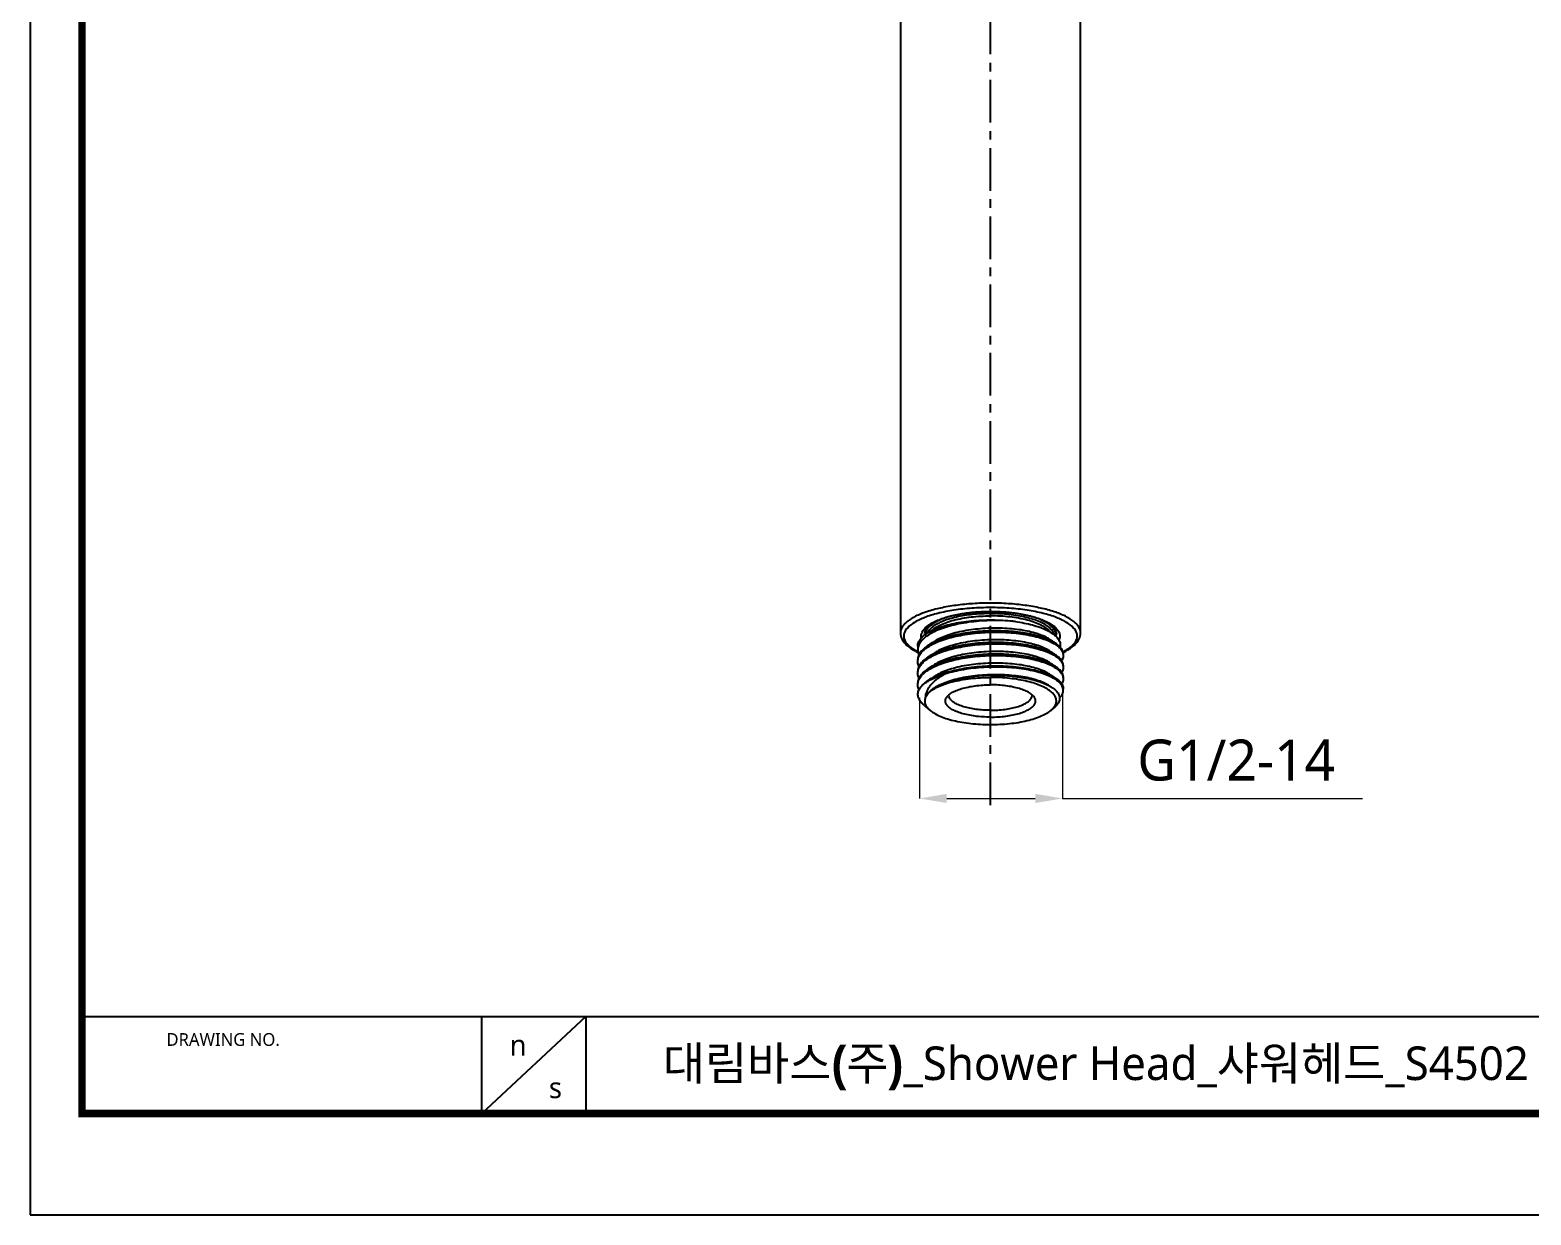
# Model space of a CAD drawing. Extents: x 0 to 1239, y 0 to 509.
# Drawn here: x 0 to 219.9, y 0 to 173.6 of the extents above; entities that cross this region are included whole.
import ezdxf

# ---------------------------------------------------------------- set-up
doc = ezdxf.new("R2010")
doc.units = 0
doc.header["$LTSCALE"] = 10
doc.header["$MEASUREMENT"] = 0
doc.header["$PDMODE"] = 3
doc.header["$PDSIZE"] = -10
doc.linetypes.add('CENTER', pattern=[2, 1.25, -0.25, 0.25, -0.25])
doc.layers.get('0').update_dxf_attribs({"linetype": 'CONTINUOUS'})
doc.layers.get('DEFPOINTS').update_dxf_attribs({"linetype": 'CONTINUOUS'})
doc.layers.add('CAXA3', color=7, linetype='CONTINUOUS', lineweight=25)
doc.styles.add('Daelim Dimension', font='')
doc.styles.get('Daelim Dimension').set_extended_font_data('NanumGothic')
doc.dimstyles.new('DEFAULT', dxfattribs={"dimscale": 2, "dimtxt": 2, "dimasz": 2, "dimexe": 0, "dimexo": 2, "dimgap": 1, "dimtad": 1, "dimdec": 1, "dimzin": 9, "dimdsep": 46, "dimtxsty": 'Daelim Dimension', "dimcen": 0.5, "dimclrd": 252, "dimclre": 252, "dimclrt": 3, "dimadec": 1, "dimazin": 0, "dimtfac": 1, "dimtdec": 1, "dimtix": 1, "dimtmove": 0, "dimatfit": 3, "dimfxl": 1, "dimtolj": 1, "dimtzin": 1, "dimlwd": 9, "dimlwe": 9, "dimarcsym": 0})

# ---------------------------------------------------------------- blocks, each defined once
blk = doc.blocks.new('*D4')
at = {"color": 5, "linetype": 'ByBlock', "lineweight": 9, "ltscale": 0.5, "transparency": 16777216}
for p, q in [((130.28, 75.78), (130.28, 61.03)), ((151.26, 76.89), (151.26, 61.03)), ((134.28, 61.03), (147.26, 61.03)), ((151.26, 61.03), (195.21, 61.03))]:
    blk.add_line(p, q, dxfattribs=at)
at = {"color": 5, "ltscale": 0.5, "transparency": 16777216}
for points in [[(134.28, 61.7), (134.28, 60.37), (130.28, 61.03)], [(147.26, 61.7), (147.26, 60.37), (151.26, 61.03)]]:
    blk.add_solid(points, dxfattribs=at)
at = {"layer": 'DEFPOINTS', "color": 0, "ltscale": 0.5, "transparency": 16777216}
for p in [(130.28, 79.78), (151.26, 80.89), (151.26, 61.03)]:
    blk.add_point(p, dxfattribs=at)
at = {"color": 2, "ltscale": 0.5, "transparency": 16777216, "insert": (176.69, 66.62), "char_height": 6, "attachment_point": 5, "style": 'Daelim Dimension'}
blk.add_mtext('\\A1;G1/2-14', dxfattribs=at)

msp = doc.modelspace()

# ---------------------------------------------------------------- linework, layer by layer
at = {"color": 1, "linetype": 'CENTER', "ltscale": 0.5}
msp.add_line((140.7, 60.07), (140.7, 314.5), dxfattribs=at)
at = {"color": 5}
msp.add_line((7.62, 29.1), (389.23, 29.1), dxfattribs=at)
at = {"color": 5, "ltscale": 40}
for p, q in [((66.12, 29.1), (66.12, 14.82)), ((66.12, 29.1), (66.12, 14.82)), ((81.4, 29.1), (66.12, 14.82)), ((81.4, 29.1), (66.12, 14.82)), ((81.4, 29.1), (81.4, 14.82)), ((81.4, 29.1), (81.4, 14.82))]:
    msp.add_line(p, q, dxfattribs=at)
at = {"ltscale": 0.5}
msp.add_lwpolyline([(0, 0), (473.93, 0), (473.93, 347.26), (0, 347.26)], close=True, dxfattribs=at)
at = {"color": 5, "linetype": 'ByBlock', "lineweight": 200, "const_width": 1.09}
msp.add_lwpolyline([(7.62, 14.87), (466.26, 14.87), (466.26, 339.19), (7.62, 339.19)], close=True, dxfattribs=at)
at = {"layer": 'CAXA3', "color": 7, "linetype": 'Continuous', "lineweight": 25}
for p, q in [((127.5, 203.06), (127.5, 85.28)), ((153.9, 85.28), (153.9, 203.06)), ((131.16, 85.07), (131.16, 85.65)), ((150.24, 85.04), (150.24, 85.65)), ((130.04, 83.37), (130.04, 82.85)), ((130.94, 74.72), (131.79, 73.99)), ((150.11, 74.42), (149.61, 73.99))]:
    msp.add_line(p, q, dxfattribs=at)
for points, knots in [([(140.7, 89.66), (139.84, 89.66), (138.15, 89.6), (135.7, 89.36), (133.44, 88.97), (131.45, 88.45), (129.81, 87.81), (128.71, 87.16), (128.07, 86.59), (127.75, 86.17), (127.55, 85.74), (127.5, 85.44), (127.5, 85.29)], [0, 0, 0, 0, 2.578124, 5.068589, 7.387219, 9.461683, 11.2322, 12.668197, 13.26258, 13.784148, 14.249147, 14.682149, 14.682149, 14.682149, 14.682149]), ([(140.7, 89), (139.78, 89), (137.99, 88.94), (135.41, 88.66), (133.1, 88.21), (131.17, 87.63), (129.66, 86.94), (128.6, 86.18), (127.99, 85.31), (127.99, 84.33), (128.6, 83.46), (129.32, 82.95), (129.8, 82.67), (129.91, 82.61)], [0, 0, 0, 0, 2.758157, 5.396986, 7.780987, 9.818631, 11.469948, 12.741508, 13.704497, 14.538351, 15.501553, 16.773441, 17.162154, 17.162154, 17.162154, 17.162154]), ([(130.8, 85.6), (130.99, 85.9), (131.61, 86.48), (132.84, 87.14), (134.44, 87.7), (136.35, 88.11), (138.47, 88.37), (139.95, 88.43), (140.7, 88.43)], [0, 0, 0, 0, 1.075961, 2.470632, 4.180611, 6.157784, 8.328566, 10.589338, 10.589338, 10.589338, 10.589338]), ([(140.7, 88.4), (139.96, 88.4), (138.51, 88.34), (136.43, 88.09), (134.59, 87.68), (133.08, 87.16), (131.97, 86.57), (131.27, 85.96), (131.05, 85.47), (131.05, 85.27)], [0, 0, 0, 0, 2.231778, 4.355643, 6.269675, 7.88546, 9.141271, 10.033473, 10.646719, 10.646719, 10.646719, 10.646719]), ([(140.7, 88.12), (140.38, 88.12), (139.7, 88.11), (138.63, 88.05), (137.47, 87.93), (136.3, 87.74), (135.16, 87.49), (134.13, 87.17), (133.23, 86.81), (132.49, 86.4), (131.92, 85.95), (131.6, 85.56), (131.49, 85.33), (131.47, 85.28)], [0, 0, 0, 0, 0.963153, 2.036757, 3.225579, 4.438528, 5.613242, 6.706031, 7.680893, 8.527317, 9.245692, 9.845867, 10.008271, 10.008271, 10.008271, 10.008271]), ([(153.9, 85.29), (153.9, 85.44), (153.85, 85.74), (153.65, 86.17), (153.33, 86.59), (152.69, 87.16), (151.59, 87.81), (149.95, 88.45), (147.96, 88.97), (145.7, 89.36), (143.25, 89.6), (141.56, 89.66), (140.7, 89.66)], [0, 0, 0, 0, 0.433002, 0.898001, 1.419569, 2.013952, 3.449949, 5.220466, 7.29493, 9.61356, 12.104025, 14.682149, 14.682149, 14.682149, 14.682149]), ([(151.31, 82.52), (151.48, 82.61), (152.03, 82.91), (152.79, 83.46), (153.41, 84.33), (153.41, 85.31), (152.79, 86.18), (151.74, 86.94), (150.23, 87.63), (148.29, 88.21), (145.98, 88.66), (143.41, 88.94), (141.62, 89), (140.7, 89)], [0, 0, 0, 0, 0.591158, 1.862687, 2.825653, 3.659486, 4.622664, 5.894521, 7.546161, 9.58415, 11.968423, 14.606524, 17.362969, 17.362969, 17.362969, 17.362969]), ([(140.7, 88.43), (141.45, 88.43), (142.92, 88.37), (145.03, 88.12), (146.94, 87.7), (148.55, 87.15), (149.78, 86.48), (150.4, 85.91), (150.6, 85.61)], [0, 0, 0, 0, 2.246938, 4.411098, 6.390729, 8.103029, 9.50094, 10.579646, 10.579646, 10.579646, 10.579646]), ([(150.35, 85.27), (150.35, 85.47), (150.13, 85.97), (149.42, 86.57), (148.31, 87.17), (146.8, 87.68), (144.96, 88.09), (142.89, 88.34), (141.44, 88.4), (140.7, 88.4)], [0, 0, 0, 0, 0.624502, 1.516676, 2.770402, 4.383401, 6.295009, 8.417301, 10.648586, 10.648586, 10.648586, 10.648586]), ([(150.02, 85.02), (150.01, 85.05), (149.96, 85.25), (149.76, 85.64), (149.31, 86.11), (148.68, 86.54), (147.88, 86.94), (146.93, 87.29), (145.85, 87.58), (144.66, 87.82), (143.39, 88), (142.06, 88.1), (141.16, 88.12), (140.7, 88.12)], [0, 0, 0, 0, 0.094784, 0.636617, 1.27411, 2.037033, 2.926592, 3.94022, 5.065938, 6.28534, 7.577877, 8.9207, 10.289158, 10.289158, 10.289158, 10.289158]), ([(144.35, 86.96), (143.85, 87.01), (142.84, 87.09), (141.32, 87.12), (139.78, 87.07), (138.25, 86.95), (136.78, 86.74), (135.4, 86.47), (134.12, 86.12), (132.98, 85.71), (132, 85.25), (131.19, 84.74), (130.58, 84.19), (130.18, 83.6), (130.05, 83.13), (130.04, 82.89), (130.04, 82.85)], [0, 0, 0, 0, 1.495115, 3.032037, 4.582704, 6.11849, 7.611351, 9.034824, 10.364825, 11.580773, 12.666994, 13.614757, 14.425665, 15.117237, 15.73004, 15.849368, 15.849368, 15.849368, 15.849368]), ([(133.38, 87.24), (133.26, 87.19), (132.89, 87.02), (132.31, 86.7), (131.72, 86.24), (131.32, 85.75), (131.17, 85.34), (131.16, 85.12), (131.16, 85.07)], [0, 0, 0, 0, 0.378292, 1.244469, 1.979608, 2.593788, 3.124468, 3.261255, 3.261255, 3.261255, 3.261255]), ([(131.17, 85.09), (131.42, 85.27), (132, 85.6), (132.98, 86.03), (134.12, 86.39), (135.4, 86.7), (136.79, 86.94), (138.26, 87.1), (139.78, 87.19), (141.32, 87.2), (142.84, 87.13), (143.85, 87.03), (144.35, 86.96)], [0, 0, 0, 0, 0.926464, 1.995758, 3.198341, 4.517941, 5.93357, 7.420889, 8.953272, 10.502578, 12.040129, 13.538005, 13.538005, 13.538005, 13.538005]), ([(132.13, 85.65), (132.26, 85.77), (132.63, 86.07), (133.34, 86.47), (134.27, 86.86), (135.36, 87.18), (136.58, 87.45), (137.89, 87.64), (139.28, 87.76), (140.22, 87.78), (140.7, 87.78)], [0, 0, 0, 0, 0.552906, 1.421134, 2.431392, 3.572074, 4.824254, 6.163997, 7.563927, 8.994484, 8.994484, 8.994484, 8.994484]), ([(149.33, 84.36), (149.24, 84.42), (148.88, 84.64), (148.18, 84.96), (147.2, 85.29), (146.07, 85.57), (144.82, 85.78), (143.48, 85.92), (142.08, 85.99), (140.65, 85.99), (139.22, 85.9), (137.82, 85.75), (136.48, 85.52), (135.24, 85.22), (134.12, 84.86), (133.19, 84.46), (132.64, 84.16), (132.42, 84.01)], [0, 0, 0, 0, 0.346503, 1.250978, 2.293636, 3.460817, 4.733366, 6.088274, 7.499861, 8.94077, 10.382872, 11.798147, 13.159584, 14.442124, 15.623719, 16.686647, 17.495653, 17.495653, 17.495653, 17.495653]), ([(149.52, 85.36), (149.48, 85.42), (149.28, 85.66), (148.82, 86.04), (148.06, 86.47), (147.13, 86.86), (146.04, 87.18), (144.82, 87.45), (143.51, 87.64), (142.12, 87.76), (141.18, 87.78), (140.7, 87.78)], [0, 0, 0, 0, 0.208928, 0.934843, 1.803144, 2.813486, 3.954262, 5.206547, 6.546402, 7.946448, 9.377124, 9.377124, 9.377124, 9.377124]), ([(144.35, 86.96), (144.78, 86.9), (145.62, 86.75), (146.81, 86.47), (147.89, 86.14), (148.82, 85.76), (149.55, 85.36), (149.94, 85.08), (150.09, 84.96)], [0, 0, 0, 0, 1.315482, 2.548964, 3.679227, 4.690279, 5.578742, 6.144811, 6.144811, 6.144811, 6.144811]), ([(150.24, 85.04), (150.24, 85.16), (150.2, 85.46), (149.96, 85.93), (149.49, 86.4), (148.85, 86.85), (148.35, 87.09), (148.08, 87.21)], [0, 0, 0, 0, 0.341745, 0.896123, 1.548375, 2.328963, 3.225669, 3.225669, 3.225669, 3.225669]), ([(127.5, 85.28), (127.51, 84.99), (127.68, 84.28), (128.48, 83.35), (129.31, 82.83), (129.82, 82.57), (129.89, 82.53)], [0, 0, 0, 0, 0.89048, 2.113289, 3.593496, 3.829531, 3.829531, 3.829531, 3.829531]), ([(130.04, 83.37), (130.04, 83.41), (130.05, 83.64), (130.18, 84.08), (130.58, 84.61), (130.94, 84.92), (131.14, 85.06)], [0, 0, 0, 0, 0.111638, 0.687841, 1.348459, 2.095854, 2.095854, 2.095854, 2.095854]), ([(130.05, 81.33), (130.07, 81.47), (130.15, 81.82), (130.47, 82.35), (131.02, 82.9), (131.77, 83.41), (132.69, 83.88), (133.77, 84.3), (134.98, 84.66), (136.3, 84.95), (137.72, 85.18), (139.19, 85.33), (140.19, 85.38), (140.7, 85.39)], [0, 0, 0, 0, 0.40951, 1.064519, 1.828402, 2.730855, 3.770189, 4.927966, 6.194093, 7.562125, 9.001083, 10.49342, 12.008939, 12.008939, 12.008939, 12.008939]), ([(130.05, 79.63), (130.07, 79.76), (130.15, 80.1), (130.47, 80.63), (131.02, 81.19), (131.76, 81.7), (132.68, 82.17), (133.76, 82.59), (134.98, 82.95), (136.3, 83.24), (137.72, 83.47), (139.19, 83.62), (140.19, 83.67), (140.7, 83.68)], [0, 0, 0, 0, 0.403499, 1.056822, 1.819629, 2.722553, 3.764755, 4.928157, 6.194348, 7.562324, 9.001213, 10.493475, 12.008915, 12.008915, 12.008915, 12.008915]), ([(130.57, 84.57), (130.55, 84.64), (130.52, 85), (130.65, 85.36), (130.8, 85.6)], [0, 0, 0, 0, 0.22043, 1.0779, 1.0779, 1.0779, 1.0779]), ([(140.7, 85.58), (140.19, 85.57), (139.19, 85.52), (137.72, 85.36), (136.31, 85.14), (134.98, 84.85), (133.77, 84.49), (132.69, 84.07), (131.96, 83.7), (131.6, 83.47), (131.52, 83.42)], [0, 0, 0, 0, 1.514598, 3.006041, 4.444151, 5.811418, 7.077062, 8.231536, 9.26822, 9.527401, 9.527401, 9.527401, 9.527401]), ([(132.42, 84.01), (132.33, 83.95), (132.13, 83.82), (131.83, 83.62), (131.62, 83.49), (131.52, 83.42)], [0, 0, 0, 0, 0.322315, 0.711212, 1.065721, 1.065721, 1.065721, 1.065721]), ([(140.7, 83.87), (140.19, 83.86), (139.19, 83.81), (137.72, 83.66), (136.3, 83.43), (134.98, 83.14), (133.77, 82.78), (132.69, 82.36), (131.96, 81.99), (131.59, 81.76), (131.52, 81.72)], [0, 0, 0, 0, 1.514894, 3.006615, 4.44498, 5.812448, 7.078052, 8.235352, 9.274257, 9.527401, 9.527401, 9.527401, 9.527401]), ([(149.33, 82.66), (149.22, 82.73), (148.84, 82.95), (148.12, 83.28), (147.12, 83.61), (145.98, 83.88), (144.73, 84.08), (143.38, 84.22), (141.98, 84.29), (140.55, 84.28), (139.12, 84.19), (137.72, 84.03), (136.39, 83.79), (135.16, 83.49), (134.05, 83.13), (133.14, 82.73), (132.62, 82.44), (132.42, 82.3)], [0, 0, 0, 0, 0.405655, 1.320177, 2.372145, 3.54744, 4.826589, 6.186359, 7.600921, 9.042835, 10.483949, 11.896287, 13.252942, 14.529032, 15.702767, 16.756791, 17.495651, 17.495651, 17.495651, 17.495651]), ([(150.22, 83.78), (150.04, 83.9), (149.56, 84.17), (148.71, 84.53), (147.64, 84.87), (146.42, 85.15), (145.1, 85.37), (143.68, 85.52), (142.2, 85.59), (141.2, 85.59), (140.7, 85.58)], [0, 0, 0, 0, 0.648435, 1.649163, 2.777118, 4.024849, 5.379013, 6.80901, 8.297359, 9.811253, 9.811253, 9.811253, 9.811253]), ([(140.7, 85.39), (141.2, 85.4), (142.21, 85.4), (143.7, 85.33), (145.13, 85.18), (146.46, 84.95), (147.67, 84.67), (148.74, 84.33), (149.65, 83.94), (150.38, 83.51), (150.93, 83.04), (151.23, 82.6), (151.32, 82.33), (151.33, 82.24)], [0, 0, 0, 0, 1.513263, 3.01616, 4.467975, 5.828827, 7.072216, 8.194685, 9.18792, 10.040118, 10.746896, 11.335384, 11.59961, 11.59961, 11.59961, 11.59961]), ([(150.22, 82.07), (150.05, 82.19), (149.58, 82.45), (148.74, 82.81), (147.67, 83.15), (146.46, 83.44), (145.13, 83.66), (143.7, 83.81), (142.21, 83.89), (141.2, 83.89), (140.7, 83.87)], [0, 0, 0, 0, 0.626758, 1.619624, 2.741673, 3.984599, 5.344944, 6.796217, 8.298554, 9.811253, 9.811253, 9.811253, 9.811253]), ([(140.7, 83.68), (141.21, 83.7), (142.23, 83.7), (143.74, 83.62), (145.19, 83.46), (146.54, 83.23), (147.76, 82.94), (148.51, 82.69), (148.87, 82.56)], [0, 0, 0, 0, 1.535584, 3.056777, 4.526746, 5.90344, 7.160749, 8.292319, 8.292319, 8.292319, 8.292319]), ([(150.22, 83.78), (150.12, 83.84), (149.92, 83.98), (149.62, 84.17), (149.42, 84.3), (149.33, 84.36)], [0, 0, 0, 0, 0.354957, 0.743893, 1.065828, 1.065828, 1.065828, 1.065828]), ([(150.09, 84.96), (150.14, 84.92), (150.35, 84.73), (150.66, 84.38), (150.91, 83.85), (150.94, 83.45), (150.9, 83.25), (150.89, 83.22)], [0, 0, 0, 0, 0.19668, 0.846249, 1.406436, 1.920987, 2.013647, 2.013647, 2.013647, 2.013647]), ([(151.36, 82.19), (151.36, 82.36), (151.27, 82.73), (150.92, 83.24), (150.53, 83.56), (150.28, 83.74), (150.22, 83.78)], [0, 0, 0, 0, 0.519166, 1.111782, 1.824896, 2.035612, 2.035612, 2.035612, 2.035612]), ([(150.6, 85.61), (150.75, 85.37), (150.93, 84.89), (150.8, 84.4), (150.72, 84.22)], [0, 0, 0, 0, 0.858933, 1.453153, 1.453153, 1.453153, 1.453153]), ([(151.33, 82.44), (151.46, 82.5), (152.03, 82.79), (152.91, 83.35), (153.72, 84.28), (153.89, 84.99), (153.9, 85.28)], [0, 0, 0, 0, 0.424867, 1.908418, 3.133395, 4.029709, 4.029709, 4.029709, 4.029709]), ([(131.52, 83.42), (131.34, 83.31), (130.97, 83.03), (130.47, 82.54), (130.13, 81.96), (130.04, 81.54), (130.04, 81.34), (130.04, 81.33)], [0, 0, 0, 0, 0.644528, 1.410603, 2.068033, 2.659997, 2.670691, 2.670691, 2.670691, 2.670691]), ([(130.04, 82.85), (130.04, 82.69), (130.08, 82.42), (130.18, 82.18), (130.23, 82.08)], [0, 0, 0, 0, 0.4815586, 0.7944855, 0.7944855, 0.7944855, 0.7944855]), ([(131.52, 81.72), (131.34, 81.6), (130.96, 81.32), (130.47, 80.83), (130.12, 80.25), (130.04, 79.83), (130.04, 79.63), (130.04, 79.63)], [0, 0, 0, 0, 0.65107, 1.416509, 2.072852, 2.664401, 2.670688, 2.670688, 2.670688, 2.670688]), ([(130.05, 77.92), (130.07, 78.06), (130.16, 78.41), (130.48, 78.94), (131.03, 79.49), (131.77, 80), (132.68, 80.47), (133.76, 80.88), (134.97, 81.24), (136.3, 81.54), (137.71, 81.76), (139.19, 81.91), (140.19, 81.97), (140.7, 81.98)], [0, 0, 0, 0, 0.415878, 1.071799, 1.836318, 2.731739, 3.75871, 4.916382, 6.184412, 7.554388, 8.995724, 10.490677, 12.008972, 12.008972, 12.008972, 12.008972]), ([(132.42, 82.3), (132.33, 82.24), (132.13, 82.11), (131.83, 81.92), (131.62, 81.78), (131.52, 81.72)], [0, 0, 0, 0, 0.322315, 0.711212, 1.065721, 1.065721, 1.065721, 1.065721]), ([(140.7, 82.17), (140.19, 82.16), (139.19, 82.1), (137.72, 81.95), (136.3, 81.73), (134.98, 81.43), (133.76, 81.07), (132.68, 80.66), (131.96, 80.28), (131.59, 80.06), (131.52, 80.01)], [0, 0, 0, 0, 1.514817, 3.006466, 4.444765, 5.812178, 7.07785, 8.240774, 9.282548, 9.527402, 9.527402, 9.527402, 9.527402]), ([(148.09, 81.56), (147.76, 81.69), (147.04, 81.92), (145.9, 82.19), (144.64, 82.39), (143.29, 82.52), (141.88, 82.58), (140.44, 82.57), (139.02, 82.47), (137.63, 82.31), (136.3, 82.07), (135.08, 81.76), (133.98, 81.39), (133.1, 81), (132.6, 80.72), (132.42, 80.6)], [0, 0, 0, 0, 1.061184, 2.24447, 3.530077, 4.894551, 6.311922, 7.75467, 9.194627, 10.603864, 11.955585, 13.225088, 14.390852, 15.435893, 16.105235, 16.105235, 16.105235, 16.105235]), ([(148.87, 81.04), (148.51, 81.18), (147.76, 81.42), (146.54, 81.72), (145.19, 81.95), (143.74, 82.1), (142.23, 82.18), (141.21, 82.18), (140.7, 82.17)], [0, 0, 0, 0, 1.13157, 2.388879, 3.765573, 5.235542, 6.756735, 8.292319, 8.292319, 8.292319, 8.292319]), ([(140.7, 81.98), (141.2, 81.99), (142.2, 81.99), (143.68, 81.92), (145.11, 81.77), (146.44, 81.55), (147.65, 81.26), (148.72, 80.92), (149.63, 80.54), (150.37, 80.1), (150.92, 79.64), (151.22, 79.2), (151.31, 78.93), (151.33, 78.84)], [0, 0, 0, 0, 1.508757, 2.999884, 4.445204, 5.804548, 7.050404, 8.177979, 9.16889, 10.021279, 10.730794, 11.322723, 11.588795, 11.588795, 11.588795, 11.588795]), ([(149.33, 80.95), (149.2, 81.03), (148.8, 81.27), (148.38, 81.45), (148.09, 81.56)], [0, 0, 0, 0, 0.465635, 1.39041, 1.39041, 1.39041, 1.39041]), ([(148.87, 82.56), (149.17, 82.44), (149.72, 82.2), (150.43, 81.76), (150.96, 81.29), (151.25, 80.86), (151.33, 80.59), (151.34, 80.5)], [0, 0, 0, 0, 0.973281, 1.807747, 2.5004, 3.079466, 3.34096, 3.34096, 3.34096, 3.34096]), ([(150.22, 82.07), (150.12, 82.14), (149.92, 82.27), (149.62, 82.47), (149.42, 82.6), (149.33, 82.65)], [0, 0, 0, 0, 0.354957, 0.743893, 1.065828, 1.065828, 1.065828, 1.065828]), ([(151.36, 80.48), (151.36, 80.65), (151.28, 81.02), (150.93, 81.52), (150.54, 81.85), (150.29, 82.03), (150.22, 82.07)], [0, 0, 0, 0, 0.510176, 1.100378, 1.809215, 2.03562, 2.03562, 2.03562, 2.03562]), ([(151.36, 82), (151.36, 81.99), (151.36, 81.82), (151.3, 81.55), (151.17, 81.32), (151.11, 81.24)], [0, 0, 0, 0, 0.0073815, 0.5242685, 0.8098609, 0.8098609, 0.8098609, 0.8098609]), ([(130.04, 81.14), (130.04, 81.15), (130.04, 81.21), (130.04, 81.27), (130.05, 81.33)], [0, 0, 0, 0, 0.0062731, 0.1890958, 0.1890958, 0.1890958, 0.1890958]), ([(130.22, 80.38), (130.19, 80.44), (130.09, 80.68), (130.04, 80.95), (130.04, 81.14)], [0, 0, 0, 0, 0.2016804, 0.7902069, 0.7902069, 0.7902069, 0.7902069]), ([(131.52, 80.01), (131.34, 79.89), (130.96, 79.61), (130.47, 79.12), (130.12, 78.53), (130.04, 78.12), (130.04, 77.92)], [0, 0, 0, 0, 0.659855, 1.424228, 2.078892, 2.6707, 2.6707, 2.6707, 2.6707]), ([(130.22, 78.68), (130.2, 78.73), (130.09, 78.97), (130.04, 79.24), (130.04, 79.44)], [0, 0, 0, 0, 0.1928989, 0.7898801, 0.7898801, 0.7898801, 0.7898801]), ([(131.2, 75.91), (131.21, 76.14), (131.31, 76.63), (131.66, 77.32), (132.21, 77.99), (132.95, 78.63), (133.53, 79.01), (133.85, 79.19)], [0, 0, 0, 0, 0.693029, 1.449777, 2.309791, 3.288223, 4.381593, 4.381593, 4.381593, 4.381593]), ([(132.42, 80.6), (132.33, 80.54), (132.13, 80.41), (131.83, 80.21), (131.62, 80.08), (131.52, 80.01)], [0, 0, 0, 0, 0.322315, 0.711212, 1.065721, 1.065721, 1.065721, 1.065721]), ([(131.52, 78.31), (131.67, 78.4), (132.14, 78.68), (133.01, 79.09), (134.16, 79.5), (135.45, 79.84), (136.85, 80.12), (138.33, 80.32), (139.86, 80.44), (141.41, 80.48), (142.95, 80.45), (144.44, 80.33), (145.84, 80.14), (147.14, 79.88), (148.31, 79.55), (149.31, 79.17), (149.92, 78.85), (150.2, 78.67), (150.22, 78.66)], [0, 0, 0, 0, 0.536409, 1.632117, 2.85886, 4.200484, 5.635876, 7.140377, 8.686929, 10.247042, 11.791684, 13.292123, 14.720831, 16.052401, 17.264612, 18.339708, 19.266316, 19.338623, 19.338623, 19.338623, 19.338623]), ([(131.57, 78.23), (131.66, 78.29), (132.05, 78.51), (132.81, 78.85), (133.49, 79.08), (133.85, 79.19)], [0, 0, 0, 0, 0.33907, 1.346846, 2.479392, 2.479392, 2.479392, 2.479392]), ([(149.33, 79.24), (149.19, 79.34), (148.76, 79.58), (147.99, 79.92), (146.97, 80.23), (145.81, 80.5), (144.54, 80.69), (143.19, 80.82), (141.78, 80.88), (140.34, 80.86), (138.92, 80.76), (137.53, 80.59), (136.21, 80.34), (135, 80.03), (133.9, 79.66), (133.05, 79.27), (132.58, 79), (132.42, 78.89)], [0, 0, 0, 0, 0.526081, 1.4606, 2.530978, 3.722214, 5.014222, 6.383338, 7.803449, 9.24696, 10.68569, 12.09176, 13.438488, 14.70136, 15.859124, 16.895179, 17.495677, 17.495677, 17.495677, 17.495677]), ([(149.33, 77.54), (149.17, 77.64), (148.72, 77.9), (147.92, 78.23), (146.89, 78.55), (145.73, 78.81), (144.45, 79), (143.09, 79.12), (141.68, 79.17), (140.24, 79.15), (138.82, 79.04), (137.43, 78.87), (136.12, 78.62), (134.91, 78.3), (133.83, 77.92), (133.01, 77.55), (132.56, 77.28), (132.42, 77.18)], [0, 0, 0, 0, 0.587349, 1.531811, 2.611281, 3.810338, 5.108599, 6.482193, 7.904872, 9.34897, 10.7863, 12.189035, 13.530616, 14.786719, 15.936371, 16.963365, 17.495647, 17.495647, 17.495647, 17.495647]), ([(151.34, 77.11), (151.32, 77.19), (151.24, 77.46), (150.95, 77.9), (150.41, 78.37), (149.68, 78.8), (148.78, 79.19), (147.73, 79.54), (146.53, 79.82), (145.21, 80.05), (143.8, 80.2), (142.34, 80.28), (140.83, 80.29), (139.33, 80.22), (137.85, 80.07), (136.43, 79.86), (135.1, 79.57), (134.25, 79.32), (133.85, 79.19)], [0, 0, 0, 0, 0.262229, 0.845273, 1.546244, 2.386009, 3.368046, 4.485341, 5.724053, 7.065682, 8.488317, 9.967652, 11.477896, 12.991983, 14.484003, 15.92813, 17.300038, 18.577827, 18.577827, 18.577827, 18.577827]), ([(150.22, 80.36), (150.07, 80.46), (149.63, 80.72), (149.17, 80.92), (148.87, 81.04)], [0, 0, 0, 0, 0.546829, 1.518933, 1.518933, 1.518933, 1.518933]), ([(150.22, 80.36), (150.12, 80.43), (149.92, 80.57), (149.62, 80.76), (149.42, 80.89), (149.33, 80.95)], [0, 0, 0, 0, 0.354957, 0.743893, 1.065828, 1.065828, 1.065828, 1.065828]), ([(150.22, 78.66), (150.12, 78.72), (149.92, 78.86), (149.62, 79.05), (149.42, 79.18), (149.33, 79.24)], [0, 0, 0, 0, 0.354957, 0.743893, 1.065828, 1.065828, 1.065828, 1.065828]), ([(151.36, 78.77), (151.36, 78.93), (151.29, 79.28), (150.96, 79.78), (150.57, 80.12), (150.3, 80.31), (150.22, 80.36)], [0, 0, 0, 0, 0.473924, 1.053858, 1.747552, 2.035582, 2.035582, 2.035582, 2.035582]), ([(151.36, 80.29), (151.36, 80.28), (151.36, 80.09), (151.29, 79.82), (151.16, 79.6), (151.11, 79.53)], [0, 0, 0, 0, 0.0393664, 0.5553572, 0.8116112, 0.8116112, 0.8116112, 0.8116112]), ([(130.04, 77.73), (130.04, 77.73), (130.04, 77.8), (130.04, 77.86), (130.05, 77.92)], [0, 0, 0, 0, 0.0092676, 0.189051, 0.189051, 0.189051, 0.189051]), ([(130.22, 76.97), (130.19, 77.03), (130.09, 77.27), (130.04, 77.54), (130.04, 77.73)], [0, 0, 0, 0, 0.1979311, 0.7873014, 0.7873014, 0.7873014, 0.7873014]), ([(130.2, 76.93), (130.3, 77.14), (130.59, 77.56), (131.07, 77.99), (131.41, 78.23), (131.52, 78.31)], [0, 0, 0, 0, 0.697155, 1.515491, 1.93606, 1.93606, 1.93606, 1.93606]), ([(130.2, 76.93), (130.29, 77.11), (130.57, 77.49), (131.05, 77.91), (131.41, 78.14), (131.57, 78.23)], [0, 0, 0, 0, 0.631128, 1.37718, 1.914967, 1.914967, 1.914967, 1.914967]), ([(131.2, 75.91), (131.29, 76.11), (131.58, 76.49), (132.19, 76.97), (133, 77.42), (133.98, 77.81), (135.12, 78.15), (136.4, 78.42), (137.77, 78.62), (139.22, 78.74), (140.2, 78.77), (140.7, 78.77)], [0, 0, 0, 0, 0.639293, 1.409549, 2.327046, 3.390288, 4.586856, 5.897162, 7.296674, 8.757453, 10.249405, 10.249405, 10.249405, 10.249405]), ([(132.36, 77.15), (132.24, 77.07), (131.93, 76.84), (131.51, 76.45), (131.28, 76.09), (131.2, 75.91)], [0, 0, 0, 0, 0.461506, 1.141405, 1.72036, 1.72036, 1.72036, 1.72036]), ([(132.42, 78.89), (132.33, 78.83), (132.13, 78.7), (131.83, 78.51), (131.62, 78.37), (131.52, 78.31)], [0, 0, 0, 0, 0.322315, 0.711212, 1.065721, 1.065721, 1.065721, 1.065721]), ([(140.7, 79.06), (140.24, 79.05), (139.34, 79.01), (138.01, 78.88), (136.74, 78.69), (135.55, 78.43), (134.46, 78.12), (133.5, 77.77), (132.81, 77.43), (132.46, 77.21), (132.36, 77.15)], [0, 0, 0, 0, 1.369048, 2.712495, 4.003895, 5.229003, 6.361756, 7.394417, 8.309025, 8.645545, 8.645545, 8.645545, 8.645545]), ([(134.26, 75.84), (134.33, 75.94), (134.54, 76.19), (135.01, 76.54), (135.68, 76.87), (136.49, 77.15), (137.43, 77.38), (138.46, 77.55), (139.56, 77.66), (140.32, 77.68), (140.7, 77.68)], [0, 0, 0, 0, 0.368933, 0.982454, 1.724118, 2.588725, 3.560848, 4.618525, 5.735474, 6.882714, 6.882714, 6.882714, 6.882714]), ([(140.7, 79.06), (141.18, 79.07), (142.12, 79.07), (143.52, 78.99), (144.87, 78.84), (146.13, 78.62), (147.29, 78.34), (148.31, 78), (149.1, 77.65), (149.54, 77.4), (149.69, 77.3)], [0, 0, 0, 0, 1.431036, 2.840213, 4.201859, 5.491603, 6.687322, 7.770167, 8.725835, 9.269508, 9.269508, 9.269508, 9.269508]), ([(150.05, 74.46), (150.08, 74.51), (150.21, 74.71), (150.37, 75.1), (150.34, 75.65), (150.08, 76.17), (149.62, 76.66), (148.97, 77.12), (148.15, 77.53), (147.17, 77.89), (146.06, 78.2), (144.82, 78.45), (143.5, 78.64), (142.11, 78.75), (141.17, 78.77), (140.7, 78.77)], [0, 0, 0, 0, 0.172239, 0.713677, 1.226154, 1.782528, 2.438136, 3.221064, 4.139248, 5.188082, 6.354947, 7.621776, 8.966659, 10.365012, 11.790535, 11.790535, 11.790535, 11.790535]), ([(147.14, 75.84), (147.07, 75.94), (146.85, 76.19), (146.39, 76.54), (145.72, 76.87), (144.91, 77.15), (143.97, 77.38), (142.94, 77.55), (141.84, 77.66), (141.08, 77.68), (140.7, 77.68)], [0, 0, 0, 0, 0.368933, 0.982454, 1.724118, 2.588725, 3.560848, 4.618525, 5.735474, 6.882714, 6.882714, 6.882714, 6.882714]), ([(149.69, 77.3), (149.66, 77.32), (149.54, 77.4), (149.42, 77.48), (149.33, 77.54)], [0, 0, 0, 0, 0.1026932, 0.4246284, 0.4246284, 0.4246284, 0.4246284]), ([(149.69, 77.3), (149.76, 77.25), (150.03, 77.07), (150.42, 76.73), (150.75, 76.22), (150.86, 75.69), (150.73, 75.15), (150.44, 74.74), (150.21, 74.51), (150.11, 74.42)], [0, 0, 0, 0, 0.278761, 0.969927, 1.54826, 2.059359, 2.573876, 3.161625, 3.562833, 3.562833, 3.562833, 3.562833]), ([(150.22, 78.66), (150.42, 78.53), (150.78, 78.26), (151.19, 77.77), (151.35, 77.34), (151.36, 77.11), (151.36, 77.07)], [0, 0, 0, 0, 0.706558, 1.348884, 1.895144, 2.035682, 2.035682, 2.035682, 2.035682]), ([(151.36, 78.58), (151.36, 78.41), (151.3, 78.14), (151.17, 77.9), (151.11, 77.82)], [0, 0, 0, 0, 0.5152544, 0.8146551, 0.8146551, 0.8146551, 0.8146551]), ([(130.94, 74.72), (130.76, 74.88), (130.44, 75.2), (130.12, 75.77), (130.03, 76.37), (130.12, 76.75), (130.2, 76.93)], [0, 0, 0, 0, 0.725183, 1.354151, 1.925322, 2.505736, 2.505736, 2.505736, 2.505736]), ([(131.2, 75.91), (131.12, 75.76), (131.02, 75.41), (131.1, 74.86), (131.38, 74.38), (131.65, 74.11), (131.79, 73.99)], [0, 0, 0, 0, 0.530973, 1.048617, 1.624458, 2.190451, 2.190451, 2.190451, 2.190451]), ([(140.7, 72.95), (140.32, 72.95), (139.56, 72.97), (138.46, 73.08), (137.43, 73.25), (136.49, 73.48), (135.68, 73.76), (135.01, 74.09), (134.51, 74.46), (134.18, 74.86), (134.06, 75.31), (134.15, 75.64), (134.24, 75.8), (134.26, 75.84)], [0, 0, 0, 0, 1.148366, 2.266413, 3.325129, 4.298206, 5.163661, 5.906054, 6.520177, 7.018173, 7.441589, 7.865005, 7.995261, 7.995261, 7.995261, 7.995261]), ([(140.7, 73.95), (140.35, 73.95), (139.65, 73.97), (138.63, 74.07), (137.68, 74.23), (136.81, 74.44), (136.06, 74.7), (135.45, 75.01), (134.99, 75.35), (134.68, 75.72), (134.61, 76), (134.61, 76.14)], [0, 0, 0, 0, 1.059641, 2.091304, 3.06822, 3.966115, 4.764703, 5.449737, 6.016411, 6.47593, 6.866631, 6.866631, 6.866631, 6.866631]), ([(140.7, 73.95), (141.05, 73.95), (141.75, 73.97), (142.77, 74.07), (143.72, 74.23), (144.59, 74.44), (145.34, 74.7), (145.95, 75.01), (146.41, 75.35), (146.71, 75.72), (146.79, 76), (146.79, 76.14)], [0, 0, 0, 0, 1.059641, 2.091304, 3.06822, 3.966115, 4.764703, 5.449737, 6.016411, 6.47593, 6.866631, 6.866631, 6.866631, 6.866631]), ([(140.7, 72.95), (141.08, 72.95), (141.84, 72.97), (142.94, 73.08), (143.97, 73.25), (144.91, 73.48), (145.72, 73.76), (146.39, 74.09), (146.89, 74.46), (147.22, 74.86), (147.34, 75.31), (147.25, 75.64), (147.16, 75.8), (147.14, 75.84)], [0, 0, 0, 0, 1.148366, 2.266413, 3.325129, 4.298206, 5.163661, 5.906054, 6.520177, 7.018173, 7.441589, 7.865005, 7.995261, 7.995261, 7.995261, 7.995261]), ([(150.82, 75.77), (150.85, 75.8), (151.02, 75.97), (151.26, 76.31), (151.36, 76.69), (151.36, 76.87), (151.36, 76.88)], [0, 0, 0, 0, 0.132583, 0.727155, 1.245661, 1.268418, 1.268418, 1.268418, 1.268418]), ([(131.79, 73.99), (131.82, 73.96), (132.06, 73.76), (132.59, 73.42), (133.44, 73.02), (134.45, 72.66), (135.6, 72.37), (136.85, 72.13), (138.19, 71.96), (139.58, 71.87), (141, 71.85), (142.41, 71.9), (143.79, 72.03), (145.09, 72.22), (146.31, 72.49), (147.4, 72.81), (148.34, 73.19), (149.07, 73.58), (149.46, 73.86), (149.61, 73.99)], [0, 0, 0, 0, 0.117693, 0.928626, 1.874531, 2.948797, 4.137478, 5.421592, 6.778594, 8.183484, 9.609761, 11.030438, 12.418321, 13.747419, 14.993639, 16.135754, 17.15671, 18.045346, 18.611404, 18.611404, 18.611404, 18.611404]), ([(149.61, 73.99), (149.65, 74.03), (149.81, 74.17), (149.96, 74.34), (150.05, 74.46)], [0, 0, 0, 0, 0.1886845, 0.6488624, 0.6488624, 0.6488624, 0.6488624])]:
    msp.add_open_spline(points, degree=3, knots=knots, dxfattribs=at)
for points in [[(131.08, 85.02), (131.06, 85.1), (131.05, 85.18), (131.05, 85.27)], [(131.14, 85.06), (131.15, 85.07), (131.16, 85.08), (131.17, 85.09)], [(150.23, 84.83), (150.24, 84.9), (150.24, 84.97), (150.24, 85.04)], [(150.28, 84.88), (150.28, 84.86), (150.27, 84.83), (150.26, 84.81)], [(150.35, 85.27), (150.35, 85.14), (150.32, 85.01), (150.28, 84.88)], [(129.89, 82.53), (129.96, 82.5), (130.02, 82.46), (130.09, 82.43)], [(129.91, 82.61), (129.97, 82.59), (130.02, 82.56), (130.07, 82.53)], [(151.33, 82.24), (151.34, 82.22), (151.34, 82.2), (151.34, 82.19)], [(151.34, 82.19), (151.36, 82.12), (151.36, 82.06), (151.36, 82)], [(130.04, 79.44), (130.04, 79.5), (130.04, 79.56), (130.05, 79.63)], [(151.34, 80.5), (151.34, 80.49), (151.34, 80.49), (151.34, 80.48)], [(151.34, 80.48), (151.36, 80.42), (151.36, 80.35), (151.36, 80.29)], [(151.33, 78.84), (151.34, 78.82), (151.34, 78.8), (151.34, 78.77)], [(151.34, 77.07), (151.34, 77.08), (151.34, 77.09), (151.34, 77.11)], [(151.34, 78.77), (151.36, 78.71), (151.36, 78.65), (151.36, 78.58)], [(151.36, 76.88), (151.36, 76.94), (151.36, 77), (151.34, 77.07)], [(134.61, 76.14), (134.61, 76.17), (134.61, 76.2), (134.61, 76.23)], [(146.79, 76.14), (146.79, 76.17), (146.79, 76.2), (146.79, 76.23)]]:
    msp.add_open_spline(points, degree=3, dxfattribs=at)

# ---------------------------------------------------------------- texts
at = {"color": 5, "ltscale": 40, "style": 'Daelim Dimension'}
msp.add_text('DRAWING NO.', height=1.8702, dxfattribs=at).set_placement((19.98, 24.78))
at = {"char_height": 3.06, "width": 4.2714, "attachment_point": 1, "style": 'Daelim Dimension'}
for s, insert in [('n', (70.27, 26.42)), ('s', (76.02, 20.18))]:
    msp.add_mtext(s, dxfattribs=dict(at, insert=insert))
at = {"color": 2, "insert": (92.7, 24.69), "char_height": 4.91882, "width": 217.7355, "attachment_point": 1, "style": 'Daelim Dimension'}
msp.add_mtext('{\\fPretendard Variable SemiBold|b0|i0|c129|p2;대림바스(주)}_Shower Head_{\\fGulim|b0|i0|c129|p50;샤워헤드}_S4502', dxfattribs=at)

# ---------------------------------------------------------------- dimensions: what is measured, and where the dimension line sits
at = {"ltscale": 0.5}
dim = msp.add_linear_dim(base=(151.26, 61.03), p1=(130.28, 79.78), p2=(151.26, 80.89), text='G1/2-14', dimstyle='DEFAULT', override={"dimtxt": 3, "dimclrd": 5, "dimclre": 5, "dimclrt": 2, "dimfxl": 1.25, "dimarcsym": 1}, dxfattribs=at)
dim.commit()
dim.dimension.update_dxf_attribs({"geometry": '*D4', "text_midpoint": (176.69, 61.03), "dimtype": 160})

doc.saveas('drawing.dxf')
